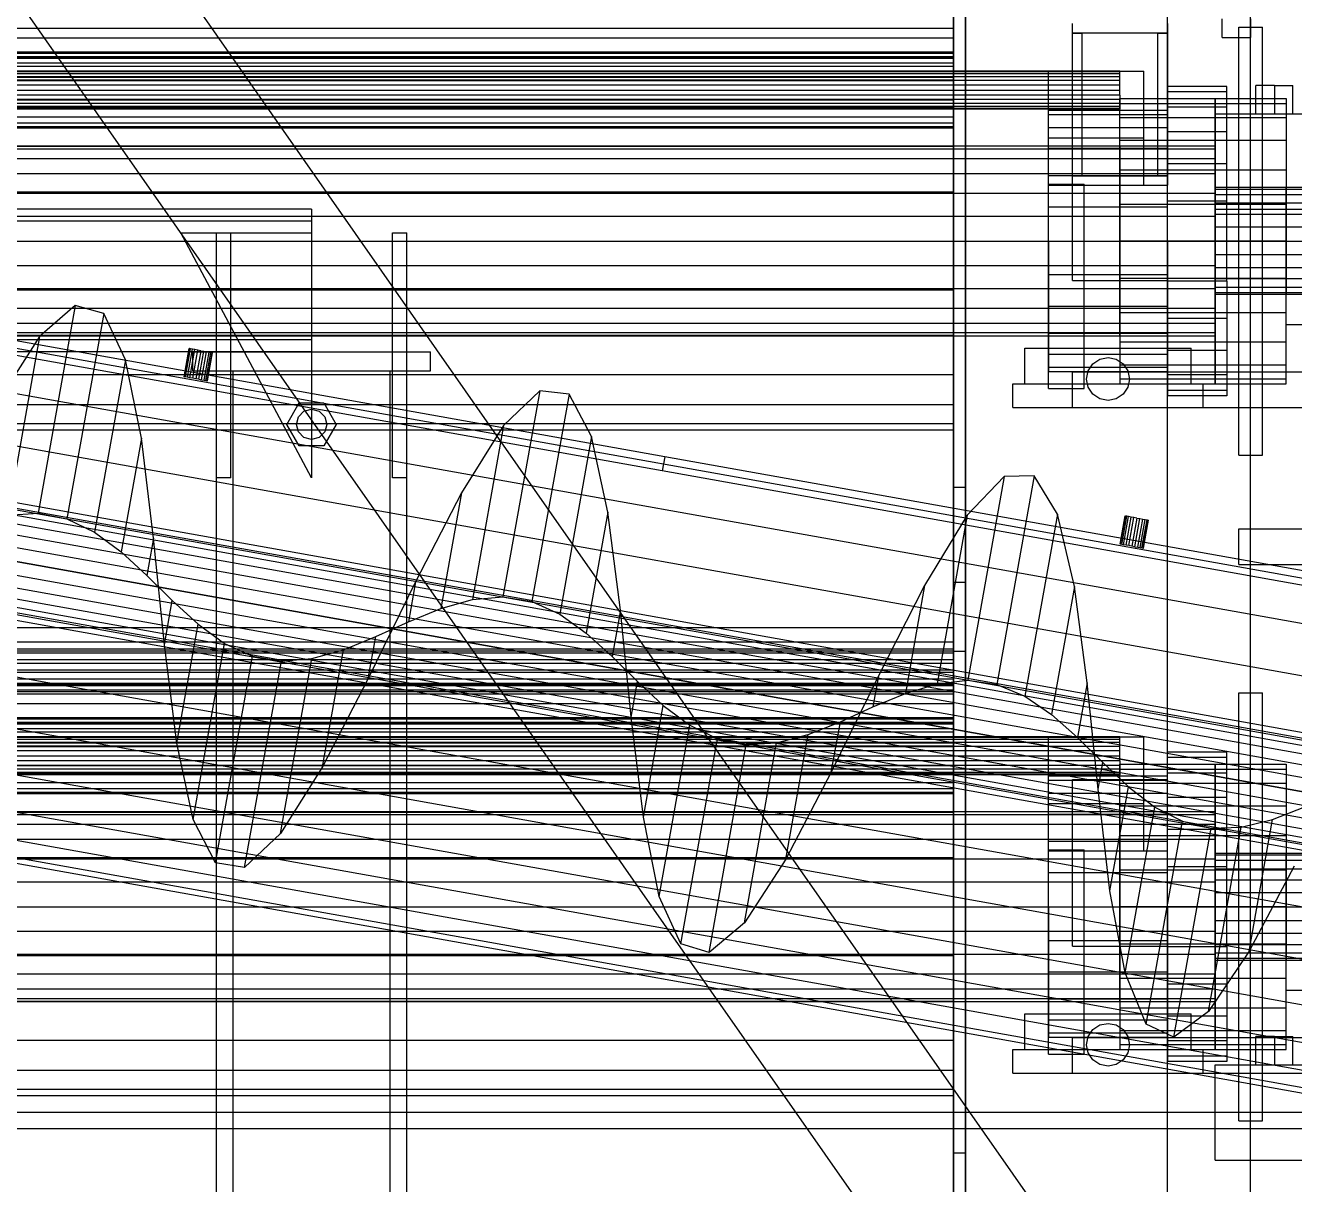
# Model space of a CAD drawing. Header units: millimetres. Extents: x -2500 to 58855, y -53268 to 6837.
# Drawn here: x 860 to 1393, y -33630 to -33143 of the extents above; entities that cross this region are included whole.
import ezdxf

# ---------------------------------------------------------------- set-up
doc = ezdxf.new("R2010")
doc.units = ezdxf.units.MM
for name, color, linetype, lineweight in [('COTAS_O', 1, 'Continuous', 0), ('frontal_C01', 7, 'Continuous', 0), ('frontal_dos-mix', 7, 'Continuous', 0), ('frontal_secador', 7, 'Continuous', 0), ('frontal_tolva', 7, 'Continuous', 0)]:
    doc.layers.add(name, color=color, linetype=linetype, lineweight=lineweight)
doc.dimstyles.new('R19_100', dxfattribs={"dimtxt": 250, "dimasz": 150, "dimexe": 150, "dimexo": 80, "dimgap": 100, "dimtad": 1, "dimtih": 1, "dimtoh": 1, "dimdsep": 46, "dimcen": 0.09, "dimadec": 0, "dimazin": 0, "dimtfac": 1, "dimtdec": 4, "dimtofl": 0, "dimtmove": 0, "dimatfit": 3, "dimfxl": 1, "dimtolj": 1, "dimtzin": 0, "dimarcsym": 0})

# ---------------------------------------------------------------- blocks, each defined once
blk = doc.blocks.new('*D39')
at = {"layer": 'COTAS_O', "color": 0, "lineweight": -2, "transparency": 16777216}
for p, q in [((-1725, -34320), (-1725, -33550)), ((1725, -34320), (1725, -33550)), ((-1575, -33700), (1575, -33700))]:
    blk.add_line(p, q, dxfattribs=at)
at = {"layer": 'COTAS_O', "color": 0, "transparency": 16777216}
for points in [[(-1575, -33675), (-1575, -33725), (-1725, -33700)], [(1575, -33675), (1575, -33725), (1725, -33700)]]:
    blk.add_solid(points, dxfattribs=at)
at = {"layer": 'Defpoints', "color": 0, "transparency": 16777216}
for p in [(1725, -33700), (-1725, -34400), (1725, -34400)]:
    blk.add_point(p, dxfattribs=at)

msp = doc.modelspace()

# ---------------------------------------------------------------- linework, layer by layer
at = {"layer": 'frontal_C01'}
for p, q in [((980, -33220.062), (-980, -33220.062)), ((980, -33220.062), (980, -33225.062)), ((980, -33225.062), (-980, -33225.062)), ((980, -33225.062), (980, -33275.062)), ((980, -33333.062), (925, -33230.062)), ((925, -33230.062), (980, -33230.062)), ((940, -33333.062), (940, -33230.062)), ((940, -33230.062), (946, -33230.062)), ((946, -33333.062), (946, -33230.062)), ((980, -33230.062), (980, -33333.062)), ((1014, -33333.062), (1014, -33230.062)), ((1014, -33230.062), (1020, -33230.062)), ((1020, -33333.062), (1020, -33230.062)), ((980, -33275.062), (-980, -33275.062)), ((980, -33275.062), (980, -33280.062)), ((980, -33280.062), (-980, -33280.062)), ((930, -33280.062), (1030, -33280.062)), ((930, -33288.062), (930, -33280.062)), ((1030, -33288.062), (1030, -33280.062)), ((930, -33288.062), (1030, -33288.062)), ((940, -33288.062), (947, -33288.062)), ((940, -35975), (940, -33288.062)), ((947, -35975), (947, -33288.062)), ((947, -33288.062), (1013, -33288.062)), ((1013, -33288.062), (1020, -33288.062)), ((1013, -35975), (1013, -33288.062)), ((1020, -35975), (1020, -33288.062)), ((969.6, -33310.562), (974.8, -33301.555)), ((974.8, -33301.555), (985.2, -33301.555)), ((976.8, -33305.019), (980, -33304.162)), ((980, -33304.162), (983.2, -33305.019)), ((985.2, -33301.555), (990.4, -33310.562)), ((973.6, -33310.562), (974.457, -33307.362)), ((974.457, -33307.362), (976.8, -33305.019)), ((983.2, -33305.019), (985.543, -33307.362)), ((985.543, -33307.362), (986.4, -33310.562)), ((974.8, -33319.568), (969.6, -33310.562)), ((974.457, -33313.762), (973.6, -33310.562)), ((976.8, -33316.104), (974.457, -33313.762)), ((985.543, -33313.762), (983.2, -33316.104)), ((990.4, -33310.562), (985.2, -33319.568)), ((986.4, -33310.562), (985.543, -33313.762)), ((985.2, -33319.568), (974.8, -33319.568)), ((980, -33316.962), (976.8, -33316.104)), ((983.2, -33316.104), (980, -33316.962)), ((946, -33333.062), (940, -33333.062)), ((1020, -33333.062), (1014, -33333.062))]:
    msp.add_line(p, q, dxfattribs=at)
at = {"layer": 'frontal_dos-mix'}
for p, q in [((265.556, -33172.991), (1915.556, -33467.991)), ((1912.222, -33486.638), (262.222, -33191.638)), ((1908.419, -33507.911), (258.419, -33212.911)), ((1953.091, -33542.143), (175.121, -33224.264)), ((1952.573, -33545.045), (174.602, -33227.165)), ((1952.96, -33542.881), (174.989, -33225.002)), ((1951.156, -33552.972), (173.185, -33235.092)), ((1951.957, -33548.486), (173.987, -33230.607)), ((1950.222, -33558.195), (172.251, -33240.315)), ((1904.292, -33530.994), (254.292, -33235.994)), ((171.249, -33245.92), (1949.22, -33563.8)), ((1948.217, -33569.405), (170.247, -33251.525)), ((1128.572, -33324.24), (734.815, -33253.842)), ((1946.482, -33579.113), (168.511, -33261.234)), ((1947.284, -33574.628), (169.313, -33256.749)), ((1900, -33555), (250, -33260)), ((1127.516, -33330.147), (733.759, -33259.748)), ((880.544, -33260.568), (864.928, -33347.909)), ((880.544, -33260.568), (865.605, -33273.576)), ((892.563, -33263.889), (880.544, -33260.568)), ((1945.48, -33584.719), (167.509, -33266.839)), ((1945.866, -33582.555), (167.896, -33264.675)), ((892.563, -33263.889), (877.111, -33350.317)), ((901.693, -33283.367), (892.563, -33263.889)), ((1945.348, -33585.456), (167.377, -33267.577)), ((865.605, -33273.576), (848.155, -33300.631)), ((865.605, -33273.576), (852.172, -33348.708)), ((926.351, -33290.512), (928.463, -33278.699)), ((926.519, -33290.542), (928.631, -33278.729)), ((927.011, -33290.63), (929.122, -33278.817)), ((927.793, -33290.77), (929.905, -33278.957)), ((928.631, -33278.729), (928.463, -33278.699)), ((929.122, -33278.817), (928.631, -33278.729)), ((928.812, -33290.952), (930.924, -33279.139)), ((929.905, -33278.957), (929.122, -33278.817)), ((930.924, -33279.139), (929.905, -33278.957)), ((929.999, -33291.164), (932.111, -33279.352)), ((932.111, -33279.352), (930.924, -33279.139)), ((933.385, -33279.579), (931.273, -33291.392)), ((933.385, -33279.579), (932.111, -33279.352)), ((932.547, -33291.62), (934.659, -33279.807)), ((933.385, -33279.579), (934.659, -33279.807)), ((933.734, -33291.832), (935.846, -33280.019)), ((934.659, -33279.807), (935.846, -33280.019)), ((934.753, -33292.014), (936.865, -33280.202)), ((935.536, -33292.154), (937.648, -33280.342)), ((935.846, -33280.019), (936.865, -33280.202)), ((936.027, -33292.242), (938.139, -33280.429)), ((936.195, -33292.272), (938.307, -33280.459)), ((936.865, -33280.202), (937.648, -33280.342)), ((937.648, -33280.342), (938.139, -33280.429)), ((938.139, -33280.429), (938.307, -33280.459)), ((1895.708, -33579.006), (245.708, -33284.006)), ((901.693, -33283.367), (888.725, -33355.899)), ((908.4, -33316.405), (901.693, -33283.367)), ((926.519, -33290.542), (926.351, -33290.512)), ((927.011, -33290.63), (926.519, -33290.542)), ((927.793, -33290.77), (927.011, -33290.63)), ((928.812, -33290.952), (927.793, -33290.77)), ((929.999, -33291.164), (928.812, -33290.952)), ((931.273, -33291.392), (929.999, -33291.164)), ((932.547, -33291.62), (931.273, -33291.392)), ((932.547, -33291.62), (933.734, -33291.832)), ((933.734, -33291.832), (934.753, -33292.014)), ((934.753, -33292.014), (935.536, -33292.154)), ((935.536, -33292.154), (936.027, -33292.242)), ((936.027, -33292.242), (936.195, -33292.272)), ((1075.943, -33296.408), (1060.453, -33383.044)), ((1075.943, -33296.408), (1060.705, -33311.088)), ((1088.284, -33297.925), (1072.699, -33385.098)), ((1088.284, -33297.925), (1075.943, -33296.408)), ((1097.712, -33315.739), (1088.284, -33297.925)), ((1891.581, -33602.089), (241.581, -33307.089)), ((1060.705, -33311.088), (1043.025, -33339.431)), ((1060.705, -33311.088), (1047.638, -33384.172)), ((908.4, -33316.405), (899.864, -33364.145)), ((913.51, -33358.368), (908.4, -33316.405)), ((1097.712, -33315.739), (1084.372, -33390.353)), ((1104.646, -33347.502), (1097.712, -33315.739)), ((1128.572, -33324.24), (1127.516, -33330.147)), ((1522.328, -33394.639), (1128.572, -33324.24)), ((1887.778, -33623.362), (237.778, -33328.362)), ((1521.272, -33400.546), (1127.516, -33330.147)), ((1271.307, -33332.44), (1255.776, -33348.762)), ((1271.307, -33332.44), (1255.971, -33418.217)), ((1283.971, -33332.154), (1268.28, -33419.917)), ((1283.971, -33332.154), (1271.307, -33332.44)), ((1293.701, -33348.276), (1283.971, -33332.154)), ((1043.025, -33339.431), (1023.722, -33376.851)), ((1043.025, -33339.431), (1034.344, -33387.983)), ((1884.444, -33642.009), (234.444, -33347.009)), ((852.172, -33348.708), (864.928, -33347.909)), ((864.928, -33347.909), (877.111, -33350.317)), ((877.111, -33350.317), (888.725, -33355.899)), ((1104.646, -33347.502), (1095.556, -33398.349)), ((1109.881, -33388.771), (1104.646, -33347.502)), ((1255.776, -33348.762), (1237.875, -33378.339)), ((1255.776, -33348.762), (1243.099, -33419.667)), ((1293.701, -33348.276), (1280.013, -33424.84)), ((1300.873, -33378.712), (1293.701, -33348.276)), ((1320.107, -33360.911), (1322.219, -33349.098)), ((1320.275, -33360.941), (1322.387, -33349.128)), ((1320.767, -33361.029), (1322.879, -33349.216)), ((1321.549, -33361.169), (1323.661, -33349.356)), ((1322.387, -33349.128), (1322.219, -33349.098)), ((1322.879, -33349.216), (1322.387, -33349.128)), ((1322.568, -33361.351), (1324.68, -33349.538)), ((1323.661, -33349.356), (1322.879, -33349.216)), ((1324.68, -33349.538), (1323.661, -33349.356)), ((1323.755, -33361.563), (1325.867, -33349.751)), ((1325.867, -33349.751), (1324.68, -33349.538)), ((1327.141, -33349.978), (1325.029, -33361.791)), ((1327.141, -33349.978), (1325.867, -33349.751)), ((1326.303, -33362.019), (1328.415, -33350.206)), ((1327.141, -33349.978), (1328.415, -33350.206)), ((1327.49, -33362.231), (1329.602, -33350.418)), ((1328.415, -33350.206), (1329.602, -33350.418)), ((1328.51, -33362.413), (1330.622, -33350.601)), ((1329.292, -33362.553), (1331.404, -33350.74)), ((1329.602, -33350.418), (1330.622, -33350.601)), ((1329.784, -33362.641), (1331.896, -33350.828)), ((1329.951, -33362.671), (1332.063, -33350.858)), ((1330.622, -33350.601), (1331.404, -33350.74)), ((1331.404, -33350.74), (1331.896, -33350.828)), ((1331.896, -33350.828), (1332.063, -33350.858)), ((888.725, -33355.899), (899.864, -33364.145)), ((1881.708, -33657.311), (231.708, -33362.311)), ((913.51, -33358.368), (910.689, -33374.144)), ((918.093, -33403.281), (913.51, -33358.368)), ((1320.275, -33360.941), (1320.107, -33360.911)), ((1320.767, -33361.029), (1320.275, -33360.941)), ((1321.549, -33361.169), (1320.767, -33361.029)), ((1322.568, -33361.351), (1321.549, -33361.169)), ((1323.755, -33361.563), (1322.568, -33361.351)), ((1325.029, -33361.791), (1323.755, -33361.563)), ((1326.303, -33362.019), (1325.029, -33361.791)), ((1326.303, -33362.019), (1327.49, -33362.231)), ((1327.49, -33362.231), (1328.51, -33362.413)), ((1328.51, -33362.413), (1329.292, -33362.553)), ((1329.292, -33362.553), (1329.784, -33362.641)), ((1329.784, -33362.641), (1329.951, -33362.671)), ((899.864, -33364.145), (910.689, -33374.144)), ((1879.675, -33668.682), (229.675, -33373.682)), ((910.689, -33374.144), (921.411, -33384.722)), ((1023.722, -33376.851), (1003.859, -33417.398)), ((1023.722, -33376.851), (1020.731, -33393.578)), ((1237.875, -33378.339), (1218.457, -33416.401)), ((1237.875, -33378.339), (1229.761, -33423.721)), ((1300.873, -33378.712), (1291.243, -33432.574)), ((1306.244, -33419.217), (1300.873, -33378.712)), ((1878, -33678.049), (228, -33383.049)), ((1878.423, -33675.684), (228.423, -33380.684)), ((1034.344, -33387.983), (1047.638, -33384.172)), ((1047.638, -33384.172), (1060.453, -33383.044)), ((1060.453, -33383.044), (1072.699, -33385.098)), ((918.093, -33403.281), (921.411, -33384.722)), ((921.411, -33384.722), (932.255, -33394.618)), ((1020.731, -33393.578), (1034.344, -33387.983)), ((1072.699, -33385.098), (1084.372, -33390.353)), ((1109.881, -33388.771), (1106.405, -33408.211)), ((1114.466, -33433.674), (1109.881, -33388.771)), ((923.296, -33444.724), (932.255, -33394.618)), ((932.255, -33394.618), (943.427, -33402.675)), ((1007.008, -33399.787), (1020.731, -33393.578)), ((1084.372, -33390.353), (1095.556, -33398.349)), ((993.401, -33405.348), (1007.008, -33399.787)), ((1003.859, -33417.398), (1007.008, -33399.787)), ((1095.556, -33398.349), (1106.405, -33408.211)), ((923.296, -33444.724), (918.093, -33403.281)), ((930.175, -33476.799), (943.427, -33402.675)), ((943.427, -33402.675), (955.086, -33408.009)), ((980.117, -33409.1), (993.401, -33405.348)), ((984.586, -33454.653), (993.401, -33405.348)), ((939.53, -33495.017), (955.086, -33408.009)), ((951.794, -33496.969), (967.317, -33410.149)), ((955.086, -33408.009), (967.317, -33410.149)), ((966.96, -33482.69), (980.117, -33409.1)), ((967.317, -33410.149), (980.117, -33409.1)), ((1106.405, -33408.211), (1117.127, -33418.787)), ((1218.457, -33416.401), (1198.603, -33456.901)), ((1218.457, -33416.401), (1216.125, -33429.442)), ((1003.859, -33417.398), (984.586, -33454.653)), ((1114.466, -33433.674), (1117.127, -33418.787)), ((1117.127, -33418.787), (1127.947, -33428.817)), ((1229.761, -33423.721), (1243.099, -33419.667)), ((1243.099, -33419.667), (1255.971, -33418.217)), ((1255.971, -33418.217), (1268.28, -33419.917)), ((1268.28, -33419.917), (1280.013, -33424.84)), ((1306.244, -33419.217), (1302.119, -33442.287)), ((1310.844, -33464.035), (1306.244, -33419.217)), ((1216.125, -33429.442), (1229.761, -33423.721)), ((1280.013, -33424.84), (1291.243, -33432.574)), ((1119.548, -33475.794), (1127.947, -33428.817)), ((1127.947, -33428.817), (1139.075, -33437.121)), ((1202.404, -33435.641), (1216.125, -33429.442)), ((1291.243, -33432.574), (1302.119, -33442.287)), ((1119.548, -33475.794), (1114.466, -33433.674)), ((1126.2, -33509.132), (1139.075, -33437.121)), ((1139.075, -33437.121), (1150.676, -33442.781)), ((1188.823, -33441.06), (1202.404, -33435.641)), ((1198.603, -33456.901), (1202.404, -33435.641)), ((1135.26, -33529.007), (1150.676, -33442.781)), ((1150.676, -33442.781), (1162.843, -33445.275)), ((1175.585, -33444.556), (1188.823, -33441.06)), ((1179.46, -33493.426), (1188.823, -33441.06)), ((1302.119, -33442.287), (1312.844, -33452.846)), ((930.175, -33476.799), (923.296, -33444.724)), ((1147.201, -33532.762), (1162.843, -33445.275)), ((1162.067, -33520.162), (1175.585, -33444.556)), ((1162.843, -33445.275), (1175.585, -33444.556)), ((1310.844, -33464.035), (1312.844, -33452.846)), ((1312.844, -33452.846), (1323.643, -33462.995)), ((984.586, -33454.653), (966.96, -33482.69)), ((1198.603, -33456.901), (1179.46, -33493.426)), ((1315.818, -33506.761), (1310.844, -33464.035)), ((1315.818, -33506.761), (1323.643, -33462.995)), ((1323.643, -33462.995), (1334.729, -33471.536)), ((1322.255, -33541.305), (1334.729, -33471.536)), ((1334.729, -33471.536), (1346.272, -33477.515)), ((1384.248, -33476.749), (1397.802, -33471.487)), ((939.53, -33495.017), (930.175, -33476.799)), ((1126.2, -33509.132), (1119.548, -33475.794)), ((1331.024, -33562.806), (1346.272, -33477.515)), ((1342.643, -33568.362), (1358.376, -33480.363)), ((1346.272, -33477.515), (1358.376, -33480.363)), ((1357.204, -33557.466), (1371.058, -33479.978)), ((1358.376, -33480.363), (1371.058, -33479.978)), ((1371.058, -33479.978), (1384.248, -33476.749)), ((1374.355, -33532.084), (1384.248, -33476.749)), ((966.96, -33482.69), (951.794, -33496.969)), ((951.794, -33496.969), (939.53, -33495.017)), ((1179.46, -33493.426), (1162.067, -33520.162)), ((1393.356, -33496.357), (1374.355, -33532.084)), ((1322.255, -33541.305), (1315.818, -33506.761)), ((1135.26, -33529.007), (1126.2, -33509.132)), ((1162.067, -33520.162), (1147.201, -33532.762)), ((1147.201, -33532.762), (1135.26, -33529.007)), ((1374.355, -33532.084), (1357.204, -33557.466)), ((1331.024, -33562.806), (1322.255, -33541.305)), ((1357.204, -33557.466), (1342.643, -33568.362)), ((1342.643, -33568.362), (1331.024, -33562.806))]:
    msp.add_line(p, q, dxfattribs=at)
at = {"layer": 'frontal_secador'}
for p, q in [((1375, -35335), (1375, -33065)), ((1375, -34825), (1375, -33065)), ((1375, -34650), (1375, -33065)), ((1250, -33337), (1250, -33097)), ((1250, -33097), (1250, -33166)), ((1255, -33097), (1255, -33337)), ((1255, -33166), (1255, -33097)), ((1340, -35350), (1340, -33100)), ((1250, -33144), (-1250, -33144)), ((1250, -33156), (1250, -33144)), ((1250, -33144), (1250, -33148)), ((1300, -33146), (1300, -33142)), ((1340, -33142), (1340, -33146)), ((1363, -33147.794), (1363, -33140)), ((1370, -33143.5), (1380, -33143.5)), ((1370, -33323.5), (1370, -33143.5)), ((1375, -33140), (1375, -33147.794)), ((1380, -33323.5), (1380, -33143.5)), ((-1250, -33148), (1250, -33148)), ((1250, -33148), (1250, -33160)), ((1340, -33146), (1300, -33146)), ((1300, -33206), (1300, -33146)), ((1300, -33146), (1304, -33146)), ((1304, -33146), (1304, -33206)), ((1336, -33206), (1336, -33146)), ((1336, -33146), (1340, -33146)), ((1340, -33146), (1340, -33206)), ((1363, -33147.794), (1375, -33147.794)), ((1250, -33154), (-1250, -33154)), ((1250, -33154.545), (-1250, -33154.545)), ((1250, -33156.709), (1250, -33154)), ((1250, -33154.545), (1250, -33154)), ((1250, -33156.144), (1250, -33154.545)), ((1250, -33156), (-1250, -33156)), ((1250, -33156.144), (-1250, -33156.144)), ((1250, -33156.709), (-1250, -33156.709)), ((1250, -33158.686), (-1250, -33158.686)), ((1250, -33160), (-1250, -33160)), ((1250, -33396), (1250, -33156)), ((1250, -33156), (1250, -33162)), ((1250, -33156), (1250, -33160)), ((1250, -33158.686), (1250, -33156.144)), ((1250, -33164.651), (1250, -33156.709)), ((1250, -33162), (1250, -33158.686)), ((1320, -33162), (-1320, -33162)), ((1320, -33162.273), (-1320, -33162.273)), ((1320, -33163.072), (-1320, -33163.072)), ((1320, -33164.343), (-1320, -33164.343)), ((1250, -33162), (-1250, -33162)), ((1250, -33164.651), (-1250, -33164.651)), ((1250, -33165.859), (1250, -33162)), ((1250, -33402), (1250, -33162)), ((1250, -33162), (1250, -33166)), ((1250, -33177.285), (1250, -33164.651)), ((1290, -33162), (1330, -33162)), ((1290, -33190), (1290, -33162)), ((1320, -33162.273), (1320, -33162)), ((1320, -33163.072), (1320, -33162.273)), ((1320, -33164.343), (1320, -33163.072)), ((1320, -33166), (1320, -33164.343)), ((1330, -33190), (1330, -33162)), ((1320, -33166), (-1320, -33166)), ((1320, -33167.929), (-1320, -33167.929)), ((-1320, -33170), (1320, -33170)), ((1250, -33165.859), (-1250, -33165.859)), ((-1250, -33166), (1250, -33166)), ((-1250, -33170), (1250, -33170)), ((1250, -33170), (1250, -33165.859)), ((1250, -33166), (1250, -33406)), ((1255, -33166), (1250, -33166)), ((1250, -33174.141), (1250, -33170)), ((1255, -33406), (1255, -33166)), ((1320, -33167.929), (1320, -33166)), ((1320, -33170), (1320, -33167.929)), ((1320, -33172.071), (1320, -33170)), ((1340, -33170.715), (1340, -33168.5)), ((1365, -33168.5), (1340, -33168.5)), ((1340, -33177.208), (1340, -33170.715)), ((1365, -33170.715), (1340, -33170.715)), ((1365, -33170.715), (1365, -33168.5)), ((1365, -33177.208), (1365, -33170.715)), ((1385, -33168), (1377.206, -33168)), ((1377.206, -33180), (1377.206, -33168)), ((1385, -33168), (1392.794, -33168)), ((1385, -33168), (1385, -33180)), ((1392.794, -33180), (1392.794, -33168)), ((1320, -33172.071), (-1320, -33172.071)), ((1320, -33174), (-1320, -33174)), ((1320, -33175.657), (-1320, -33175.657)), ((1250, -33174.141), (-1250, -33174.141)), ((1250, -33174.141), (1250, -33178)), ((1320, -33172.071), (1320, -33174)), ((1320, -33175.544), (1320, -33173.5)), ((1320, -33173.5), (1360, -33173.5)), ((1320, -33193.5), (1320, -33173.5)), ((1320, -33174), (1320, -33175.657)), ((1320, -33181.538), (1320, -33175.544)), ((1320, -33175.544), (1360, -33175.544)), ((1320, -33194.863), (1320, -33175.544)), ((1320, -33175.657), (1320, -33176.928)), ((1360, -33173.5), (1360, -33175.544)), ((1360, -33173.5), (1360, -33193.5)), ((1360, -33173.5), (1390, -33173.5)), ((1360, -33211), (1360, -33173.5)), ((1360, -33175.544), (1360, -33181.538)), ((1360, -33175.544), (1360, -33194.863)), ((1360, -33175.544), (1390, -33175.544)), ((1360, -33211.767), (1360, -33175.544)), ((1390, -33173.5), (1390, -33175.544)), ((1390, -33173.5), (1390, -33211)), ((1390, -33175.544), (1390, -33181.538)), ((1390, -33175.544), (1390, -33211.767)), ((1320, -33176.928), (-1320, -33176.928)), ((1320, -33177.727), (-1320, -33177.727)), ((1320, -33178), (-1320, -33178)), ((1250, -33177.285), (-1250, -33177.285)), ((1250, -33178), (-1250, -33178)), ((1250, -33181.314), (-1250, -33181.314)), ((1250, -33193.75), (1250, -33177.285)), ((1250, -33178), (1250, -33181.314)), ((1250, -33181.314), (1250, -33183.856)), ((1290, -33180.374), (1290, -33178.5)), ((1340, -33178.5), (1290, -33178.5)), ((1290, -33185.869), (1290, -33180.374)), ((1340, -33180.374), (1290, -33180.374)), ((1320, -33176.928), (1320, -33177.727)), ((1320, -33177.727), (1320, -33178)), ((1320, -33191.074), (1320, -33181.538)), ((1320, -33181.538), (1360, -33181.538)), ((1320, -33198.859), (1320, -33181.538)), ((1340, -33187.538), (1340, -33177.208)), ((1365, -33177.208), (1340, -33177.208)), ((1340, -33180.374), (1340, -33178.5)), ((1340, -33185.869), (1340, -33180.374)), ((1360, -33180), (1410, -33180)), ((1360, -33220), (1360, -33180)), ((1360, -33181.538), (1360, -33191.074)), ((1360, -33181.538), (1360, -33198.859)), ((1360, -33181.538), (1390, -33181.538)), ((1360, -33214.014), (1360, -33181.538)), ((1365, -33187.538), (1365, -33177.208)), ((1377.206, -33180), (1385, -33180)), ((1385, -33180), (1392.794, -33180)), ((1390, -33181.538), (1390, -33191.074)), ((1390, -33181.538), (1390, -33214.014)), ((1250, -33183.856), (-1250, -33183.856)), ((1250, -33185.455), (-1250, -33185.455)), ((1250, -33186), (-1250, -33186)), ((1250, -33183.856), (1250, -33185.455)), ((1250, -33185.455), (1250, -33186)), ((1290, -33194.609), (1290, -33185.869)), ((1340, -33185.869), (1290, -33185.869)), ((1340, -33194.609), (1340, -33185.869)), ((1290, -33190), (1330, -33190)), ((1290, -33210), (1290, -33190)), ((1320, -33203.5), (1320, -33191.074)), ((1320, -33191.074), (1360, -33191.074)), ((1320, -33205.216), (1320, -33191.074)), ((1330, -33210), (1330, -33190)), ((1340, -33201), (1340, -33187.538)), ((1365, -33187.538), (1340, -33187.538)), ((1360, -33191.074), (1360, -33203.5)), ((1360, -33191.074), (1360, -33205.216)), ((1360, -33191.074), (1390, -33191.074)), ((1360, -33217.59), (1360, -33191.074)), ((1365, -33201), (1365, -33187.538)), ((1390, -33191.074), (1390, -33203.5)), ((1390, -33191.074), (1390, -33217.59)), ((1360, -33193.5), (-1360, -33193.5)), ((1360, -33194.863), (-1360, -33194.863)), ((1250, -33193.75), (-1250, -33193.75)), ((1250, -33212.924), (1250, -33193.75)), ((1290, -33206), (1290, -33194.609)), ((1340, -33194.609), (1290, -33194.609)), ((1320, -33193.5), (1320, -33194.863)), ((1360, -33193.5), (1320, -33193.5)), ((1320, -33194.863), (1320, -33198.859)), ((1360, -33194.863), (1320, -33194.863)), ((1340, -33206), (1340, -33194.609)), ((1360, -33194.863), (1360, -33193.5)), ((1360, -33198.859), (1360, -33194.863)), ((1360, -33198.859), (-1360, -33198.859)), ((1320, -33198.859), (1320, -33205.216)), ((1360, -33198.859), (1320, -33198.859)), ((1340, -33216.677), (1340, -33201)), ((1365, -33201), (1340, -33201)), ((1360, -33205.216), (1360, -33198.859)), ((1365, -33216.677), (1365, -33201)), ((1360, -33205.216), (-1360, -33205.216)), ((1290, -33219.265), (1290, -33206)), ((1340, -33206), (1290, -33206)), ((1300, -33210), (1300, -33206)), ((1300, -33206), (1340, -33206)), ((1304, -33206), (1300, -33206)), ((1320, -33217.971), (1320, -33203.5)), ((1320, -33203.5), (1360, -33203.5)), ((1320, -33213.5), (1320, -33203.5)), ((1320, -33205.216), (1320, -33213.5)), ((1360, -33205.216), (1320, -33205.216)), ((1340, -33206), (1336, -33206)), ((1340, -33219.265), (1340, -33206)), ((1340, -33206), (1340, -33210)), ((1360, -33203.5), (1360, -33217.971)), ((1360, -33203.5), (1360, -33213.5)), ((1360, -33203.5), (1390, -33203.5)), ((1360, -33222.25), (1360, -33203.5)), ((1360, -33213.5), (1360, -33205.216)), ((1390, -33203.5), (1390, -33217.971)), ((1390, -33203.5), (1390, -33222.25)), ((1360, -33213.5), (-1360, -33213.5)), ((1250, -33212.924), (-1250, -33212.924)), ((1250, -33233.5), (1250, -33212.924)), ((1290, -33209.5), (1305, -33209.5)), ((1290, -33295.5), (1290, -33209.5)), ((1290, -33210), (1330, -33210)), ((1300, -33210), (1340, -33210)), ((1300, -33250), (1300, -33210)), ((1305, -33295.5), (1305, -33209.5)), ((1320, -33213.5), (1320, -33223.147)), ((1360, -33213.5), (1320, -33213.5)), ((1340, -33250), (1340, -33210)), ((1360, -33211.767), (1360, -33211)), ((1620, -33211), (1360, -33211)), ((1390, -33211), (1360, -33211)), ((1360, -33214.014), (1360, -33211.767)), ((1620, -33211.767), (1360, -33211.767)), ((1390, -33211.767), (1360, -33211.767)), ((1360, -33223.147), (1360, -33213.5)), ((1390, -33211.767), (1390, -33211)), ((1390, -33214.014), (1390, -33211.767)), ((1320, -33233.5), (1320, -33217.971)), ((1320, -33217.971), (1360, -33217.971)), ((1320, -33223.147), (1320, -33217.971)), ((1340, -33233.5), (1340, -33216.677)), ((1365, -33216.677), (1340, -33216.677)), ((1360, -33217.59), (1360, -33214.014)), ((1620, -33214.014), (1360, -33214.014)), ((1390, -33214.014), (1360, -33214.014)), ((1360, -33222.25), (1360, -33217.59)), ((1620, -33217.59), (1360, -33217.59)), ((1390, -33217.59), (1360, -33217.59)), ((1360, -33217.971), (1360, -33233.5)), ((1360, -33217.971), (1360, -33223.147)), ((1360, -33217.971), (1390, -33217.971)), ((1360, -33227.677), (1360, -33217.971)), ((1365, -33233.5), (1365, -33216.677)), ((1390, -33217.59), (1390, -33214.014)), ((1390, -33222.25), (1390, -33217.59)), ((1390, -33217.971), (1390, -33233.5)), ((1390, -33217.971), (1390, -33227.677)), ((1360, -33223.147), (-1360, -33223.147)), ((1290, -33233.5), (1290, -33219.265)), ((1340, -33219.265), (1290, -33219.265)), ((1320, -33223.147), (1320, -33233.5)), ((1360, -33223.147), (1320, -33223.147)), ((1340, -33233.5), (1340, -33219.265)), ((1360, -33220), (1410, -33220)), ((1360, -33227.677), (1360, -33222.25)), ((1620, -33222.25), (1360, -33222.25)), ((1390, -33222.25), (1360, -33222.25)), ((1360, -33233.5), (1360, -33223.147)), ((1390, -33227.677), (1390, -33222.25)), ((1360, -33233.5), (1360, -33227.677)), ((1620, -33227.677), (1360, -33227.677)), ((1390, -33227.677), (1360, -33227.677)), ((1390, -33233.5), (1390, -33227.677)), ((-1360, -33233.5), (1360, -33233.5)), ((-1250, -33233.5), (1250, -33233.5)), ((1250, -33254.076), (1250, -33233.5)), ((1290, -33233.5), (1290, -33247.735)), ((1290, -33233.5), (1340, -33233.5)), ((1360, -33233.5), (1320, -33233.5)), ((1320, -33233.5), (1320, -33249.029)), ((1320, -33243.853), (1320, -33233.5)), ((1340, -33247.735), (1340, -33233.5)), ((1340, -33233.5), (1340, -33250.323)), ((1340, -33233.5), (1365, -33233.5)), ((1360, -33243.853), (1360, -33233.5)), ((1360, -33233.5), (1360, -33239.323)), ((1360, -33233.5), (1620, -33233.5)), ((1360, -33249.029), (1360, -33233.5)), ((1390, -33233.5), (1360, -33233.5)), ((1365, -33250.323), (1365, -33233.5)), ((1390, -33249.029), (1390, -33233.5)), ((1390, -33233.5), (1390, -33239.323)), ((1360, -33239.323), (1360, -33244.75)), ((1620, -33239.323), (1360, -33239.323)), ((1390, -33239.323), (1360, -33239.323)), ((1360, -33239.323), (1360, -33249.029)), ((1390, -33249.029), (1390, -33239.323)), ((1390, -33239.323), (1390, -33244.75)), ((1360, -33243.853), (-1360, -33243.853)), ((1360, -33243.853), (1320, -33243.853)), ((1320, -33243.853), (1320, -33249.029)), ((1320, -33253.5), (1320, -33243.853)), ((1360, -33243.853), (1360, -33253.5)), ((1360, -33249.029), (1360, -33243.853)), ((1360, -33244.75), (1360, -33249.41)), ((1620, -33244.75), (1360, -33244.75)), ((1390, -33244.75), (1360, -33244.75)), ((1360, -33244.75), (1360, -33263.5)), ((1390, -33263.5), (1390, -33244.75)), ((1390, -33244.75), (1390, -33249.41)), ((1290, -33247.735), (1290, -33261)), ((1340, -33247.735), (1290, -33247.735)), ((1300, -33250), (1340, -33250)), ((1320, -33249.029), (1360, -33249.029)), ((1320, -33249.029), (1320, -33263.5)), ((1340, -33247.735), (1340, -33261)), ((1340, -33250.323), (1340, -33266)), ((1365, -33250.323), (1340, -33250.323)), ((1360, -33263.5), (1360, -33249.029)), ((1360, -33249.029), (1390, -33249.029)), ((1360, -33249.41), (1360, -33252.986)), ((1620, -33249.41), (1360, -33249.41)), ((1390, -33249.41), (1360, -33249.41)), ((1360, -33249.41), (1360, -33275.926)), ((1365, -33250.323), (1365, -33266)), ((1390, -33263.5), (1390, -33249.029)), ((1390, -33275.926), (1390, -33249.41)), ((1390, -33249.41), (1390, -33252.986)), ((1360, -33253.5), (-1360, -33253.5)), ((1250, -33254.076), (-1250, -33254.076)), ((1250, -33254.076), (1250, -33273.25)), ((1360, -33253.5), (1320, -33253.5)), ((1320, -33253.5), (1320, -33263.5)), ((1320, -33261.784), (1320, -33253.5)), ((1360, -33252.986), (1360, -33255.233)), ((1620, -33252.986), (1360, -33252.986)), ((1390, -33252.986), (1360, -33252.986)), ((1360, -33252.986), (1360, -33285.462)), ((1360, -33253.5), (1360, -33261.784)), ((1360, -33263.5), (1360, -33253.5)), ((1360, -33255.233), (1360, -33256)), ((1620, -33255.233), (1360, -33255.233)), ((1390, -33255.233), (1360, -33255.233)), ((1360, -33255.233), (1360, -33291.456)), ((1620, -33256), (1360, -33256)), ((1390, -33256), (1360, -33256)), ((1360, -33256), (1360, -33293.5)), ((1390, -33285.462), (1390, -33252.986)), ((1390, -33252.986), (1390, -33255.233)), ((1390, -33291.456), (1390, -33255.233)), ((1390, -33255.233), (1390, -33256)), ((1390, -33293.5), (1390, -33256)), ((1360, -33261.784), (-1360, -33261.784)), ((1290, -33261), (1290, -33272.391)), ((1340, -33261), (1290, -33261)), ((1360, -33261.784), (1320, -33261.784)), ((1320, -33261.784), (1320, -33275.926)), ((1320, -33268.141), (1320, -33261.784)), ((1340, -33261), (1340, -33272.391)), ((1360, -33261.784), (1360, -33268.141)), ((1360, -33275.926), (1360, -33261.784)), ((1320, -33263.5), (1360, -33263.5)), ((1320, -33263.5), (1320, -33275.926)), ((1340, -33266), (1340, -33279.462)), ((1365, -33266), (1340, -33266)), ((1360, -33275.926), (1360, -33263.5)), ((1360, -33263.5), (1390, -33263.5)), ((1365, -33266), (1365, -33279.462)), ((1390, -33275.926), (1390, -33263.5)), ((1360, -33268.141), (-1360, -33268.141)), ((1360, -33272.137), (-1360, -33272.137)), ((1290, -33272.391), (1290, -33281.131)), ((1340, -33272.391), (1290, -33272.391)), ((1360, -33268.141), (1320, -33268.141)), ((1320, -33268.141), (1320, -33285.462)), ((1320, -33272.137), (1320, -33268.141)), ((1360, -33272.137), (1320, -33272.137)), ((1320, -33272.137), (1320, -33291.456)), ((1320, -33273.5), (1320, -33272.137)), ((1340, -33272.391), (1340, -33281.131)), ((1360, -33268.141), (1360, -33272.137)), ((1360, -33285.462), (1360, -33268.141)), ((1360, -33272.137), (1360, -33273.5)), ((1360, -33291.456), (1360, -33272.137)), ((1390, -33268.5), (1440, -33268.5)), ((1390, -33288.5), (1390, -33268.5)), ((1360, -33273.5), (-1360, -33273.5)), ((1250, -33273.25), (-1250, -33273.25)), ((1250, -33273.25), (1250, -33289.715)), ((1360, -33273.5), (1320, -33273.5)), ((1320, -33273.5), (1320, -33293.5)), ((1320, -33275.926), (1360, -33275.926)), ((1320, -33275.926), (1320, -33285.462)), ((1360, -33293.5), (1360, -33273.5)), ((1360, -33285.462), (1360, -33275.926)), ((1360, -33275.926), (1390, -33275.926)), ((1390, -33285.462), (1390, -33275.926)), ((1280, -33278.5), (1350, -33278.5)), ((1280, -33293.5), (1280, -33278.5)), ((1290, -33281.131), (1290, -33286.626)), ((1340, -33281.131), (1290, -33281.131)), ((1308.636, -33285.136), (1311.556, -33283.185)), ((1311.556, -33283.185), (1315, -33282.5)), ((1315, -33282.5), (1318.444, -33283.185)), ((1318.444, -33283.185), (1321.364, -33285.136)), ((1340, -33279.462), (1340, -33289.792)), ((1365, -33279.462), (1340, -33279.462)), ((1340, -33281.131), (1340, -33286.626)), ((1350, -33293.5), (1350, -33278.5)), ((1365, -33279.462), (1365, -33289.792)), ((1290, -33286.626), (1290, -33288.5)), ((1340, -33286.626), (1290, -33286.626)), ((1340, -33288.5), (1290, -33288.5)), ((1300, -33288.5), (1450, -33288.5)), ((1300, -33303.5), (1300, -33288.5)), ((1300, -33288.5), (1595, -33288.5)), ((1306, -33291.5), (1306.685, -33288.056)), ((1306.685, -33288.056), (1308.636, -33285.136)), ((1320, -33285.462), (1360, -33285.462)), ((1320, -33285.462), (1320, -33291.456)), ((1321.364, -33285.136), (1323.315, -33288.056)), ((1323.315, -33288.056), (1324, -33291.5)), ((1340, -33286.626), (1340, -33288.5)), ((1360, -33291.456), (1360, -33285.462)), ((1360, -33285.462), (1390, -33285.462)), ((1390, -33291.456), (1390, -33285.462)), ((1390, -33288.5), (1440, -33288.5)), ((1250, -33289.715), (-1250, -33289.715)), ((1250, -33289.715), (1250, -33302.349)), ((1275, -33293.5), (1355, -33293.5)), ((1275, -33303.5), (1275, -33293.5)), ((1280, -33293.5), (1350, -33293.5)), ((1306.685, -33294.944), (1306, -33291.5)), ((1320, -33291.456), (1360, -33291.456)), ((1320, -33291.456), (1320, -33293.5)), ((1320, -33293.5), (1360, -33293.5)), ((1324, -33291.5), (1323.315, -33294.944)), ((1340, -33289.792), (1340, -33296.285)), ((1365, -33289.792), (1340, -33289.792)), ((1355, -33303.5), (1355, -33293.5)), ((1360, -33293.5), (1360, -33291.456)), ((1360, -33291.456), (1390, -33291.456)), ((1360, -33293.5), (1390, -33293.5)), ((1365, -33289.792), (1365, -33296.285)), ((1390, -33293.5), (1390, -33291.456)), ((1290, -33295.5), (1305, -33295.5)), ((1308.636, -33297.864), (1306.685, -33294.944)), ((1311.556, -33299.815), (1308.636, -33297.864)), ((1321.364, -33297.864), (1318.444, -33299.815)), ((1323.315, -33294.944), (1321.364, -33297.864)), ((1340, -33296.285), (1340, -33298.5)), ((1365, -33296.285), (1340, -33296.285)), ((1365, -33298.5), (1340, -33298.5)), ((1365, -33296.285), (1365, -33298.5)), ((1250, -33302.349), (-1250, -33302.349)), ((1250, -33302.349), (1250, -33310.291)), ((1275, -33303.5), (1355, -33303.5)), ((1300, -33303.5), (1450, -33303.5)), ((1300, -33303.5), (1595, -33303.5)), ((1315, -33300.5), (1311.556, -33299.815)), ((1318.444, -33299.815), (1315, -33300.5)), ((1250, -33310.291), (-1250, -33310.291)), ((1250, -33313), (-1250, -33313)), ((1250, -33310.291), (1250, -33313)), ((1370, -33323.5), (1380, -33323.5)), ((1250, -33406), (1250, -33337)), ((1250, -33337), (1255, -33337)), ((1255, -33337), (1255, -33406)), ((1370, -33354.495), (1430, -33354.495)), ((1370, -33369.495), (1370, -33354.495)), ((1370, -33369.495), (1430, -33369.495)), ((1250, -33617), (1250, -33377)), ((1250, -33377), (1250, -33446)), ((1250, -33377), (1255, -33377)), ((1255, -33377), (1255, -33617)), ((1255, -33446), (1255, -33377)), ((-1250, -33396), (1250, -33396)), ((1250, -33396), (1250, -33402)), ((-1250, -33402), (1250, -33402)), ((-1250, -33405), (1250, -33405)), ((1250, -33402), (1250, -33406)), ((1250, -33406.659), (1250, -33402)), ((1250, -33402), (1250, -33405)), ((1250, -33405), (1250, -33409.659)), ((1250, -33406), (-1250, -33406)), ((-1250, -33406.659), (1250, -33406.659)), ((1250, -33409.659), (-1250, -33409.659)), ((-1250, -33411), (1250, -33411)), ((1250, -33406), (1255, -33406)), ((1250, -33406.659), (1250, -33409.659)), ((1250, -33411), (1250, -33406.659)), ((1250, -33409.659), (1250, -33414)), ((1250, -33411), (1250, -33414)), ((1250, -33414.728), (1250, -33411)), ((1250, -33414), (-1250, -33414)), ((-1250, -33414.728), (1250, -33414.728)), ((1250, -33414), (1250, -33417.728)), ((1250, -33414.728), (1250, -33417.728)), ((1250, -33417.588), (1250, -33414.728)), ((-1250, -33417.588), (1250, -33417.588)), ((1250, -33417.728), (-1250, -33417.728)), ((-1250, -33419.387), (1250, -33419.387)), ((-1250, -33420), (1250, -33420)), ((1250, -33420.588), (-1250, -33420.588)), ((1250, -33417.588), (1250, -33420.588)), ((1250, -33419.387), (1250, -33417.588)), ((1250, -33417.728), (1250, -33420.588)), ((1250, -33419.387), (1250, -33422.387)), ((1250, -33420), (1250, -33419.387)), ((1250, -33420), (1250, -33423)), ((1250, -33420.588), (1250, -33422.387)), ((1250, -33422.387), (-1250, -33422.387)), ((1250, -33423), (-1250, -33423)), ((1250, -33424), (-1250, -33424)), ((1250, -33422.387), (1250, -33423)), ((1250, -33436), (1250, -33424)), ((1250, -33424), (1250, -33428)), ((1370, -33423.5), (1380, -33423.5)), ((1370, -33603.5), (1370, -33423.5)), ((1380, -33603.5), (1380, -33423.5)), ((-1250, -33428), (1250, -33428)), ((1250, -33428), (1250, -33440)), ((1250, -33434), (-1250, -33434)), ((1250, -33434.545), (-1250, -33434.545)), ((1250, -33436), (-1250, -33436)), ((1250, -33436.144), (-1250, -33436.144)), ((1250, -33436.709), (-1250, -33436.709)), ((1250, -33436.709), (1250, -33434)), ((1250, -33434.545), (1250, -33434)), ((1250, -33436.144), (1250, -33434.545)), ((1250, -33676), (1250, -33436)), ((1250, -33436), (1250, -33442)), ((1250, -33436), (1250, -33440)), ((1250, -33438.686), (1250, -33436.144)), ((1250, -33444.651), (1250, -33436.709)), ((1320, -33442), (-1320, -33442)), ((1320, -33442.273), (-1320, -33442.273)), ((1320, -33443.072), (-1320, -33443.072)), ((1250, -33438.686), (-1250, -33438.686)), ((1250, -33440), (-1250, -33440)), ((1250, -33442), (-1250, -33442)), ((1250, -33442), (1250, -33438.686)), ((1250, -33445.859), (1250, -33442)), ((1250, -33682), (1250, -33442)), ((1250, -33442), (1250, -33446)), ((1290, -33442), (1330, -33442)), ((1290, -33470), (1290, -33442)), ((1320, -33442.273), (1320, -33442)), ((1320, -33443.072), (1320, -33442.273)), ((1320, -33444.343), (1320, -33443.072)), ((1330, -33470), (1330, -33442)), ((1320, -33444.343), (-1320, -33444.343)), ((1320, -33446), (-1320, -33446)), ((1320, -33447.929), (-1320, -33447.929)), ((1250, -33444.651), (-1250, -33444.651)), ((1250, -33445.859), (-1250, -33445.859)), ((-1250, -33446), (1250, -33446)), ((1250, -33457.285), (1250, -33444.651)), ((1250, -33450), (1250, -33445.859)), ((1250, -33446), (1250, -33686)), ((1255, -33446), (1250, -33446)), ((1255, -33686), (1255, -33446)), ((1320, -33446), (1320, -33444.343)), ((1320, -33447.929), (1320, -33446)), ((1320, -33450), (1320, -33447.929)), ((1340, -33450.715), (1340, -33448.5)), ((1365, -33448.5), (1340, -33448.5)), ((1365, -33450.715), (1365, -33448.5)), ((-1320, -33450), (1320, -33450)), ((1320, -33452.071), (-1320, -33452.071)), ((-1250, -33450), (1250, -33450)), ((1250, -33454.141), (1250, -33450)), ((1320, -33452.071), (1320, -33450)), ((1320, -33452.071), (1320, -33454)), ((1320, -33455.544), (1320, -33453.5)), ((1320, -33453.5), (1360, -33453.5)), ((1320, -33473.5), (1320, -33453.5)), ((1340, -33457.208), (1340, -33450.715)), ((1365, -33450.715), (1340, -33450.715)), ((1360, -33453.5), (1360, -33455.544)), ((1360, -33453.5), (1360, -33473.5)), ((1360, -33453.5), (1390, -33453.5)), ((1360, -33491), (1360, -33453.5)), ((1365, -33457.208), (1365, -33450.715)), ((1390, -33453.5), (1390, -33455.544)), ((1390, -33453.5), (1390, -33491)), ((1320, -33454), (-1320, -33454)), ((1320, -33455.657), (-1320, -33455.657)), ((1320, -33456.928), (-1320, -33456.928)), ((1320, -33457.727), (-1320, -33457.727)), ((1320, -33458), (-1320, -33458)), ((1250, -33454.141), (-1250, -33454.141)), ((1250, -33457.285), (-1250, -33457.285)), ((1250, -33458), (-1250, -33458)), ((1250, -33454.141), (1250, -33458)), ((1250, -33473.75), (1250, -33457.285)), ((1250, -33458), (1250, -33461.314)), ((1290, -33460.374), (1290, -33458.5)), ((1340, -33458.5), (1290, -33458.5)), ((1320, -33454), (1320, -33455.657)), ((1320, -33461.538), (1320, -33455.544)), ((1320, -33455.544), (1360, -33455.544)), ((1320, -33474.863), (1320, -33455.544)), ((1320, -33455.657), (1320, -33456.928)), ((1320, -33456.928), (1320, -33457.727)), ((1320, -33457.727), (1320, -33458)), ((1340, -33467.538), (1340, -33457.208)), ((1365, -33457.208), (1340, -33457.208)), ((1340, -33460.374), (1340, -33458.5)), ((1360, -33455.544), (1360, -33461.538)), ((1360, -33455.544), (1360, -33474.863)), ((1360, -33455.544), (1390, -33455.544)), ((1360, -33491.767), (1360, -33455.544)), ((1365, -33467.538), (1365, -33457.208)), ((1390, -33455.544), (1390, -33461.538)), ((1390, -33455.544), (1390, -33491.767)), ((1250, -33461.314), (-1250, -33461.314)), ((1250, -33463.856), (-1250, -33463.856)), ((1250, -33461.314), (1250, -33463.856)), ((1250, -33463.856), (1250, -33465.455)), ((1290, -33465.869), (1290, -33460.374)), ((1340, -33460.374), (1290, -33460.374)), ((1300, -33460), (1340, -33460)), ((1300, -33490), (1300, -33460)), ((1320, -33471.074), (1320, -33461.538)), ((1320, -33461.538), (1360, -33461.538)), ((1320, -33478.859), (1320, -33461.538)), ((1340, -33490), (1340, -33460)), ((1340, -33465.869), (1340, -33460.374)), ((1360, -33461.538), (1360, -33471.074)), ((1360, -33461.538), (1360, -33478.859)), ((1360, -33461.538), (1390, -33461.538)), ((1360, -33494.014), (1360, -33461.538)), ((1390, -33461.538), (1390, -33471.074)), ((1390, -33461.538), (1390, -33494.014)), ((1250, -33465.455), (-1250, -33465.455)), ((1250, -33466), (-1250, -33466)), ((1250, -33465.455), (1250, -33466)), ((1290, -33474.609), (1290, -33465.869)), ((1340, -33465.869), (1290, -33465.869)), ((1340, -33474.609), (1340, -33465.869)), ((1340, -33481), (1340, -33467.538)), ((1365, -33467.538), (1340, -33467.538)), ((1365, -33481), (1365, -33467.538)), ((1360, -33473.5), (-1360, -33473.5)), ((1360, -33474.863), (-1360, -33474.863)), ((1250, -33473.75), (-1250, -33473.75)), ((1250, -33492.924), (1250, -33473.75)), ((1290, -33470), (1330, -33470)), ((1290, -33490), (1290, -33470)), ((1290, -33486), (1290, -33474.609)), ((1340, -33474.609), (1290, -33474.609)), ((1320, -33483.5), (1320, -33471.074)), ((1320, -33471.074), (1360, -33471.074)), ((1320, -33485.216), (1320, -33471.074)), ((1320, -33473.5), (1320, -33474.863)), ((1360, -33473.5), (1320, -33473.5)), ((1320, -33474.863), (1320, -33478.859)), ((1360, -33474.863), (1320, -33474.863)), ((1330, -33490), (1330, -33470)), ((1340, -33486), (1340, -33474.609)), ((1360, -33471.074), (1360, -33483.5)), ((1360, -33471.074), (1360, -33485.216)), ((1360, -33471.074), (1390, -33471.074)), ((1360, -33497.59), (1360, -33471.074)), ((1360, -33474.863), (1360, -33473.5)), ((1360, -33478.859), (1360, -33474.863)), ((1390, -33471.074), (1390, -33483.5)), ((1390, -33471.074), (1390, -33497.59)), ((1360, -33478.859), (-1360, -33478.859)), ((1320, -33478.859), (1320, -33485.216)), ((1360, -33478.859), (1320, -33478.859)), ((1360, -33485.216), (1360, -33478.859)), ((1360, -33485.216), (-1360, -33485.216)), ((1320, -33497.971), (1320, -33483.5)), ((1320, -33483.5), (1360, -33483.5)), ((1320, -33493.5), (1320, -33483.5)), ((1320, -33485.216), (1320, -33493.5)), ((1360, -33485.216), (1320, -33485.216)), ((1340, -33496.677), (1340, -33481)), ((1365, -33481), (1340, -33481)), ((1360, -33483.5), (1360, -33497.971)), ((1360, -33483.5), (1360, -33493.5)), ((1360, -33483.5), (1390, -33483.5)), ((1360, -33502.25), (1360, -33483.5)), ((1360, -33493.5), (1360, -33485.216)), ((1365, -33496.677), (1365, -33481)), ((1390, -33483.5), (1390, -33497.971)), ((1390, -33483.5), (1390, -33502.25)), ((1290, -33499.265), (1290, -33486)), ((1340, -33486), (1290, -33486)), ((1290, -33489.5), (1305, -33489.5)), ((1290, -33575.5), (1290, -33489.5)), ((1290, -33490), (1330, -33490)), ((1300, -33490), (1340, -33490)), ((1300, -33530), (1300, -33490)), ((1305, -33575.5), (1305, -33489.5)), ((1340, -33499.265), (1340, -33486)), ((1340, -33530), (1340, -33490)), ((1360, -33491.767), (1360, -33491)), ((1620, -33491), (1360, -33491)), ((1390, -33491), (1360, -33491)), ((1390, -33491.767), (1390, -33491)), ((1360, -33493.5), (-1360, -33493.5)), ((1250, -33492.924), (-1250, -33492.924)), ((1250, -33513.5), (1250, -33492.924)), ((1320, -33493.5), (1320, -33503.147)), ((1360, -33493.5), (1320, -33493.5)), ((1360, -33494.014), (1360, -33491.767)), ((1620, -33491.767), (1360, -33491.767)), ((1390, -33491.767), (1360, -33491.767)), ((1360, -33503.147), (1360, -33493.5)), ((1360, -33497.59), (1360, -33494.014)), ((1620, -33494.014), (1360, -33494.014)), ((1390, -33494.014), (1360, -33494.014)), ((1390, -33494.014), (1390, -33491.767)), ((1390, -33497.59), (1390, -33494.014)), ((1290, -33513.5), (1290, -33499.265)), ((1340, -33499.265), (1290, -33499.265)), ((1320, -33513.5), (1320, -33497.971)), ((1320, -33497.971), (1360, -33497.971)), ((1320, -33503.147), (1320, -33497.971)), ((1340, -33513.5), (1340, -33496.677)), ((1365, -33496.677), (1340, -33496.677)), ((1340, -33513.5), (1340, -33499.265)), ((1360, -33502.25), (1360, -33497.59)), ((1620, -33497.59), (1360, -33497.59)), ((1390, -33497.59), (1360, -33497.59)), ((1360, -33497.971), (1360, -33513.5)), ((1360, -33497.971), (1360, -33503.147)), ((1360, -33497.971), (1390, -33497.971)), ((1360, -33507.677), (1360, -33497.971)), ((1365, -33513.5), (1365, -33496.677)), ((1390, -33502.25), (1390, -33497.59)), ((1390, -33497.971), (1390, -33513.5)), ((1390, -33497.971), (1390, -33507.677)), ((1360, -33503.147), (-1360, -33503.147)), ((1320, -33503.147), (1320, -33513.5)), ((1360, -33503.147), (1320, -33503.147)), ((1360, -33507.677), (1360, -33502.25)), ((1620, -33502.25), (1360, -33502.25)), ((1390, -33502.25), (1360, -33502.25)), ((1360, -33513.5), (1360, -33503.147)), ((1390, -33507.677), (1390, -33502.25)), ((1360, -33513.5), (1360, -33507.677)), ((1620, -33507.677), (1360, -33507.677)), ((1390, -33507.677), (1360, -33507.677)), ((1390, -33513.5), (1390, -33507.677)), ((-1360, -33513.5), (1360, -33513.5)), ((-1250, -33513.5), (1250, -33513.5)), ((1250, -33534.076), (1250, -33513.5)), ((1290, -33513.5), (1290, -33527.735)), ((1290, -33513.5), (1340, -33513.5)), ((1360, -33513.5), (1320, -33513.5)), ((1320, -33513.5), (1320, -33529.029)), ((1320, -33523.853), (1320, -33513.5)), ((1340, -33527.735), (1340, -33513.5)), ((1340, -33513.5), (1340, -33530.323)), ((1340, -33513.5), (1365, -33513.5)), ((1360, -33523.853), (1360, -33513.5)), ((1360, -33513.5), (1360, -33519.323)), ((1360, -33513.5), (1620, -33513.5)), ((1360, -33529.029), (1360, -33513.5)), ((1390, -33513.5), (1360, -33513.5)), ((1365, -33530.323), (1365, -33513.5)), ((1390, -33529.029), (1390, -33513.5)), ((1390, -33513.5), (1390, -33519.323)), ((1360, -33519.323), (1360, -33524.75)), ((1620, -33519.323), (1360, -33519.323)), ((1390, -33519.323), (1360, -33519.323)), ((1360, -33519.323), (1360, -33529.029)), ((1390, -33529.029), (1390, -33519.323)), ((1390, -33519.323), (1390, -33524.75)), ((1360, -33523.853), (-1360, -33523.853)), ((1290, -33527.735), (1290, -33541)), ((1340, -33527.735), (1290, -33527.735)), ((1360, -33523.853), (1320, -33523.853)), ((1320, -33523.853), (1320, -33529.029)), ((1320, -33533.5), (1320, -33523.853)), ((1340, -33527.735), (1340, -33541)), ((1360, -33523.853), (1360, -33533.5)), ((1360, -33529.029), (1360, -33523.853)), ((1360, -33524.75), (1360, -33529.41)), ((1620, -33524.75), (1360, -33524.75)), ((1390, -33524.75), (1360, -33524.75)), ((1360, -33524.75), (1360, -33543.5)), ((1390, -33543.5), (1390, -33524.75)), ((1390, -33524.75), (1390, -33529.41)), ((1360, -33533.5), (-1360, -33533.5)), ((1300, -33530), (1340, -33530)), ((1320, -33529.029), (1360, -33529.029)), ((1320, -33529.029), (1320, -33543.5)), ((1360, -33533.5), (1320, -33533.5)), ((1320, -33533.5), (1320, -33543.5)), ((1320, -33541.784), (1320, -33533.5)), ((1340, -33530.323), (1340, -33546)), ((1365, -33530.323), (1340, -33530.323)), ((1360, -33543.5), (1360, -33529.029)), ((1360, -33529.029), (1390, -33529.029)), ((1360, -33529.41), (1360, -33532.986)), ((1620, -33529.41), (1360, -33529.41)), ((1390, -33529.41), (1360, -33529.41)), ((1360, -33529.41), (1360, -33555.926)), ((1360, -33532.986), (1360, -33535.233)), ((1620, -33532.986), (1360, -33532.986)), ((1390, -33532.986), (1360, -33532.986)), ((1360, -33532.986), (1360, -33565.462)), ((1360, -33533.5), (1360, -33541.784)), ((1360, -33543.5), (1360, -33533.5)), ((1365, -33530.323), (1365, -33546)), ((1390, -33543.5), (1390, -33529.029)), ((1390, -33555.926), (1390, -33529.41)), ((1390, -33529.41), (1390, -33532.986)), ((1390, -33565.462), (1390, -33532.986)), ((1390, -33532.986), (1390, -33535.233)), ((1250, -33534.076), (-1250, -33534.076)), ((1250, -33534.076), (1250, -33553.25)), ((1360, -33535.233), (1360, -33536)), ((1620, -33535.233), (1360, -33535.233)), ((1390, -33535.233), (1360, -33535.233)), ((1360, -33535.233), (1360, -33571.456)), ((1620, -33536), (1360, -33536)), ((1390, -33536), (1360, -33536)), ((1360, -33536), (1360, -33573.5)), ((1390, -33571.456), (1390, -33535.233)), ((1390, -33535.233), (1390, -33536)), ((1390, -33573.5), (1390, -33536)), ((1360, -33541.784), (-1360, -33541.784)), ((1290, -33541), (1290, -33552.391)), ((1340, -33541), (1290, -33541)), ((1360, -33541.784), (1320, -33541.784)), ((1320, -33541.784), (1320, -33555.926)), ((1320, -33548.141), (1320, -33541.784)), ((1320, -33543.5), (1360, -33543.5)), ((1320, -33543.5), (1320, -33555.926)), ((1340, -33541), (1340, -33552.391)), ((1360, -33541.784), (1360, -33548.141)), ((1360, -33555.926), (1360, -33541.784)), ((1360, -33555.926), (1360, -33543.5)), ((1360, -33543.5), (1390, -33543.5)), ((1390, -33555.926), (1390, -33543.5)), ((1360, -33548.141), (-1360, -33548.141)), ((1360, -33548.141), (1320, -33548.141)), ((1320, -33548.141), (1320, -33565.462)), ((1320, -33552.137), (1320, -33548.141)), ((1340, -33546), (1340, -33559.462)), ((1365, -33546), (1340, -33546)), ((1360, -33548.141), (1360, -33552.137)), ((1360, -33565.462), (1360, -33548.141)), ((1365, -33546), (1365, -33559.462)), ((1390, -33548.5), (1440, -33548.5)), ((1390, -33568.5), (1390, -33548.5)), ((1360, -33552.137), (-1360, -33552.137)), ((1360, -33553.5), (-1360, -33553.5)), ((1250, -33553.25), (-1250, -33553.25)), ((1250, -33553.25), (1250, -33569.715)), ((1290, -33552.391), (1290, -33561.131)), ((1340, -33552.391), (1290, -33552.391)), ((1360, -33552.137), (1320, -33552.137)), ((1320, -33552.137), (1320, -33571.456)), ((1320, -33553.5), (1320, -33552.137)), ((1360, -33553.5), (1320, -33553.5)), ((1320, -33553.5), (1320, -33573.5)), ((1340, -33552.391), (1340, -33561.131)), ((1360, -33552.137), (1360, -33553.5)), ((1360, -33571.456), (1360, -33552.137)), ((1360, -33573.5), (1360, -33553.5)), ((1280, -33558.5), (1350, -33558.5)), ((1280, -33573.5), (1280, -33558.5)), ((1320, -33555.926), (1360, -33555.926)), ((1320, -33555.926), (1320, -33565.462)), ((1340, -33559.462), (1340, -33569.792)), ((1365, -33559.462), (1340, -33559.462)), ((1350, -33573.5), (1350, -33558.5)), ((1360, -33565.462), (1360, -33555.926)), ((1360, -33555.926), (1390, -33555.926)), ((1365, -33559.462), (1365, -33569.792)), ((1390, -33565.462), (1390, -33555.926)), ((1290, -33561.131), (1290, -33566.626)), ((1340, -33561.131), (1290, -33561.131)), ((1306.685, -33568.056), (1308.636, -33565.136)), ((1308.636, -33565.136), (1311.556, -33563.185)), ((1311.556, -33563.185), (1315, -33562.5)), ((1315, -33562.5), (1318.444, -33563.185)), ((1318.444, -33563.185), (1321.364, -33565.136)), ((1320, -33565.462), (1360, -33565.462)), ((1320, -33565.462), (1320, -33571.456)), ((1321.364, -33565.136), (1323.315, -33568.056)), ((1340, -33561.131), (1340, -33566.626)), ((1360, -33571.456), (1360, -33565.462)), ((1360, -33565.462), (1390, -33565.462)), ((1390, -33571.456), (1390, -33565.462)), ((1250, -33569.715), (-1250, -33569.715)), ((1250, -33569.715), (1250, -33582.349)), ((1290, -33566.626), (1290, -33568.5)), ((1340, -33566.626), (1290, -33566.626)), ((1340, -33568.5), (1290, -33568.5)), ((1300, -33568.5), (1450, -33568.5)), ((1300, -33583.5), (1300, -33568.5)), ((1300, -33568.5), (1595, -33568.5)), ((1306, -33571.5), (1306.685, -33568.056)), ((1323.315, -33568.056), (1324, -33571.5)), ((1340, -33566.626), (1340, -33568.5)), ((1340, -33569.792), (1340, -33576.285)), ((1365, -33569.792), (1340, -33569.792)), ((1365, -33569.792), (1365, -33576.285)), ((1385, -33568), (1377.206, -33568)), ((1377.206, -33580), (1377.206, -33568)), ((1385, -33568), (1392.794, -33568)), ((1385, -33568), (1385, -33580)), ((1390, -33568.5), (1440, -33568.5)), ((1392.794, -33580), (1392.794, -33568)), ((1275, -33573.5), (1355, -33573.5)), ((1275, -33583.5), (1275, -33573.5)), ((1280, -33573.5), (1350, -33573.5)), ((1290, -33575.5), (1305, -33575.5)), ((1306.685, -33574.944), (1306, -33571.5)), ((1308.636, -33577.864), (1306.685, -33574.944)), ((1320, -33571.456), (1360, -33571.456)), ((1320, -33571.456), (1320, -33573.5)), ((1320, -33573.5), (1360, -33573.5)), ((1323.315, -33574.944), (1321.364, -33577.864)), ((1324, -33571.5), (1323.315, -33574.944)), ((1340, -33576.285), (1340, -33578.5)), ((1365, -33576.285), (1340, -33576.285)), ((1355, -33583.5), (1355, -33573.5)), ((1360, -33573.5), (1360, -33571.456)), ((1360, -33571.456), (1390, -33571.456)), ((1360, -33573.5), (1390, -33573.5)), ((1365, -33576.285), (1365, -33578.5)), ((1390, -33573.5), (1390, -33571.456)), ((1311.556, -33579.815), (1308.636, -33577.864)), ((1315, -33580.5), (1311.556, -33579.815)), ((1318.444, -33579.815), (1315, -33580.5)), ((1321.364, -33577.864), (1318.444, -33579.815)), ((1365, -33578.5), (1340, -33578.5)), ((1360, -33580), (1410, -33580)), ((1360, -33620), (1360, -33580)), ((1377.206, -33580), (1385, -33580)), ((1385, -33580), (1392.794, -33580)), ((1250, -33582.349), (-1250, -33582.349)), ((1250, -33582.349), (1250, -33590.291)), ((1275, -33583.5), (1355, -33583.5)), ((1300, -33583.5), (1450, -33583.5)), ((1300, -33583.5), (1595, -33583.5)), ((1250, -33590.291), (-1250, -33590.291)), ((1250, -33590.291), (1250, -33593)), ((1250, -33593), (-1250, -33593)), ((1370, -33603.5), (1380, -33603.5)), ((1250, -33686), (1250, -33617)), ((1250, -33617), (1255, -33617)), ((1255, -33617), (1255, -33686)), ((1360, -33620), (1410, -33620))]:
    msp.add_line(p, q, dxfattribs=at)
at = {"layer": 'frontal_tolva'}
for p, q in [((1769.584, -34332.806), (722.584, -32835.806)), ((1720.416, -34367.194), (673.416, -32870.194)), ((1725, -33600), (-1725, -33600)), ((1725, -33606.849), (-1725, -33606.849))]:
    msp.add_line(p, q, dxfattribs=at)

# ---------------------------------------------------------------- dimensions: what is measured, and where the dimension line sits
at = {"layer": 'COTAS_O'}
dim = msp.add_aligned_dim(p1=(-1725, -34400), p2=(1725, -34400), distance=700, text='<> O', dimstyle='R19_100', dxfattribs=at)
dim.commit()
dim.dimension.update_dxf_attribs({"geometry": '*D39', "text_midpoint": (0, -33700)})

doc.saveas('drawing.dxf')
